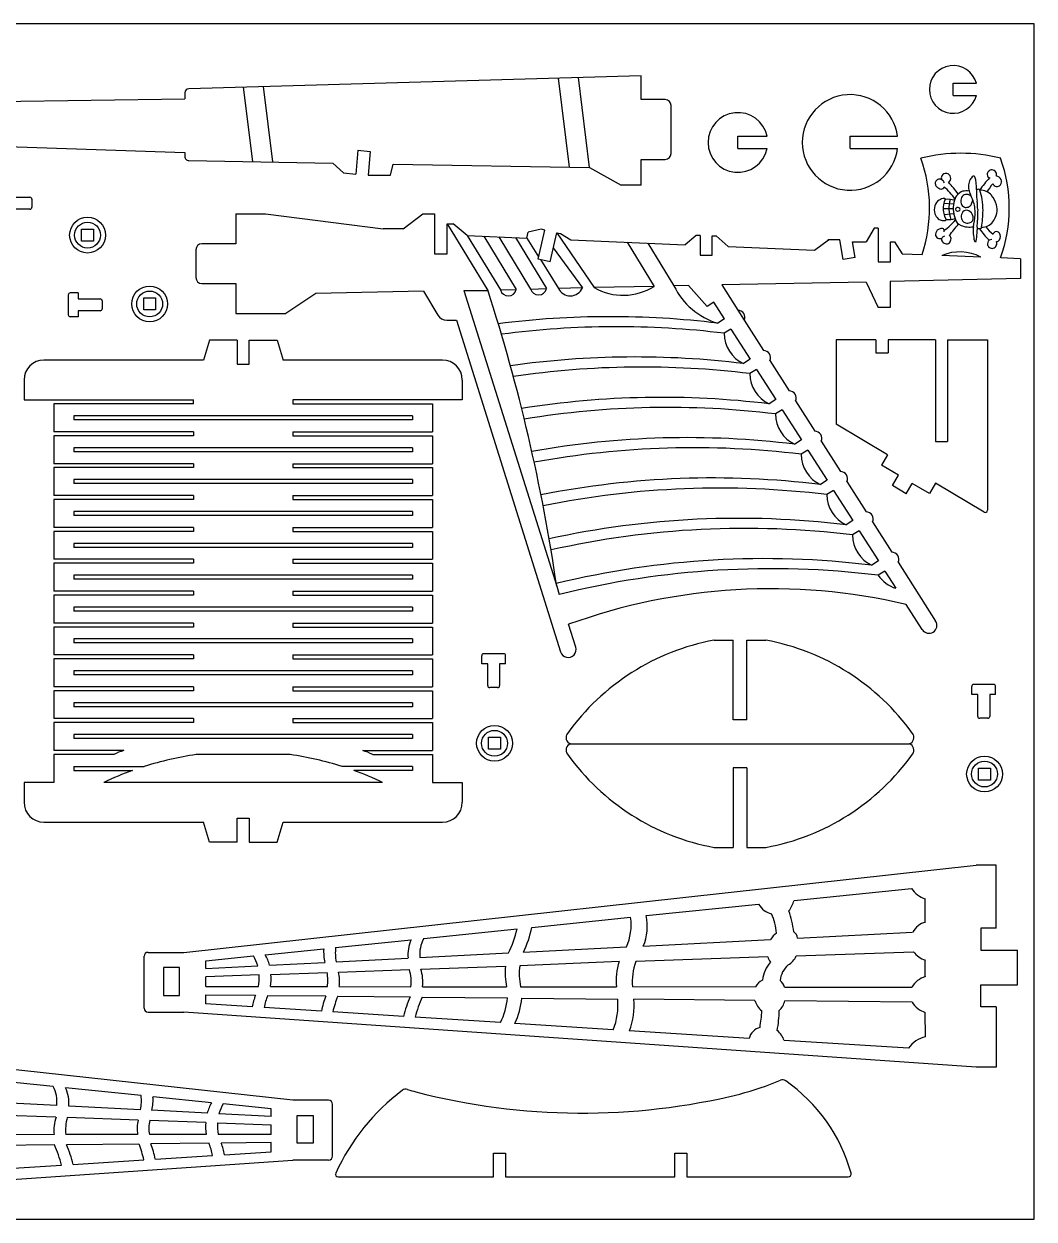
# Model space of a CAD drawing. Header units: centimetres. Extents: x 9372 to 20276, y 190 to 2379.
# Drawn here: x 9531.58 to 9556.93, y 190.25 to 220.25 of the extents above; entities that cross this region are included whole.
import ezdxf

# ---------------------------------------------------------------- set-up
doc = ezdxf.new("R2010")
doc.units = ezdxf.units.CM

msp = doc.modelspace()

# ---------------------------------------------------------------- linework, layer by layer
for p, q in [((9556.933, 220.248), (9516.933, 220.248)), ((9556.933, 190.248), (9556.933, 220.248)), ((9547.072, 218.948), (9535.717, 218.621)), ((9547.072, 218.348), (9547.072, 218.948)), ((9554.904, 218.449), (9554.904, 218.759)), ((9554.904, 218.759), (9555.484, 218.759)), ((9535.617, 218.519), (9535.617, 218.369)), ((9554.904, 218.449), (9555.484, 218.449)), ((9527.077, 218.245), (9535.617, 218.369)), ((9547.672, 218.348), (9547.072, 218.348)), ((9547.822, 216.998), (9547.822, 218.198)), ((9527.099, 217.309), (9535.617, 217.021)), ((9549.498, 217.118), (9549.498, 217.428)), ((9549.498, 217.428), (9550.232, 217.428)), ((9552.315, 217.118), (9552.315, 217.428)), ((9552.315, 217.428), (9553.505, 217.428)), ((9535.617, 217.021), (9535.617, 216.921)), ((9539.962, 217.078), (9539.907, 216.48)), ((9539.962, 217.078), (9540.271, 217.049)), ((9540.271, 217.049), (9540.216, 216.452)), ((9549.498, 217.118), (9550.232, 217.118)), ((9552.315, 217.118), (9553.505, 217.118)), ((9535.717, 216.819), (9539.335, 216.757)), ((9539.599, 216.509), (9539.335, 216.757)), ((9540.78, 216.452), (9540.847, 216.728)), ((9540.847, 216.728), (9545.772, 216.648)), ((9545.772, 216.648), (9546.572, 216.198)), ((9547.072, 216.198), (9547.072, 216.848)), ((9547.072, 216.848), (9547.672, 216.848)), ((9539.599, 216.509), (9539.907, 216.48)), ((9540.216, 216.452), (9540.78, 216.452)), ((9547.072, 216.198), (9546.572, 216.198)), ((9531.177, 215.898), (9531.727, 215.898)), ((9531.777, 215.848), (9531.777, 215.648)), ((9531.727, 215.598), (9531.177, 215.598)), ((9536.893, 215.48), (9537.643, 215.48)), ((9536.893, 215.48), (9536.893, 214.73)), ((9537.643, 215.48), (9540.593, 215.105)), ((9541.093, 215.105), (9541.593, 215.48)), ((9541.593, 215.48), (9541.883, 215.48)), ((9541.883, 215.48), (9541.883, 214.48)), ((9541.093, 215.105), (9540.593, 215.105)), ((9542.203, 214.48), (9542.203, 215.23)), ((9542.203, 215.23), (9542.353, 215.23)), ((9542.703, 214.934), (9542.353, 215.23)), ((9552.922, 215.125), (9552.722, 214.775)), ((9553.022, 215.125), (9552.922, 215.125)), ((9553.022, 215.125), (9553.022, 214.275)), ((9533.025, 214.798), (9533.025, 215.098)), ((9533.025, 215.098), (9533.325, 215.098)), ((9533.325, 215.098), (9533.325, 214.798)), ((9542.703, 214.934), (9544.202, 214.872)), ((9544.202, 214.872), (9544.236, 215.018)), ((9544.562, 215.096), (9544.236, 215.018)), ((9544.483, 214.345), (9544.652, 215.075)), ((9544.652, 215.075), (9544.562, 215.096)), ((9544.783, 214.275), (9544.951, 215.006)), ((9544.951, 215.006), (9545.049, 214.984)), ((9545.049, 214.984), (9545.307, 214.825)), ((9545.301, 214.826), (9548.175, 214.706)), ((9548.45, 214.94), (9548.175, 214.706)), ((9548.55, 214.94), (9548.45, 214.94)), ((9548.55, 214.94), (9548.55, 214.44)), ((9548.85, 214.44), (9548.85, 214.928)), ((9548.85, 214.928), (9548.95, 214.928)), ((9548.95, 214.928), (9549.25, 214.661)), ((9551.422, 214.571), (9551.772, 214.829)), ((9552.058, 214.829), (9551.758, 214.829)), ((9552.143, 214.336), (9552.058, 214.829)), ((9533.325, 214.798), (9533.025, 214.798)), ((9535.893, 214.58), (9535.893, 213.88)), ((9536.893, 214.73), (9536.043, 214.73)), ((9549.25, 214.661), (9551.422, 214.571)), ((9552.438, 214.387), (9552.372, 214.775)), ((9552.372, 214.775), (9552.722, 214.775)), ((9553.332, 214.275), (9553.332, 214.775)), ((9553.332, 214.775), (9553.432, 214.775)), ((9553.432, 214.775), (9553.622, 214.479)), ((9541.883, 214.48), (9542.203, 214.48)), ((9544.783, 214.275), (9544.483, 214.345)), ((9548.55, 214.44), (9548.85, 214.44)), ((9552.438, 214.387), (9552.143, 214.336)), ((9553.022, 214.275), (9553.332, 214.275)), ((9553.622, 214.479), (9554.122, 214.458)), ((9555.594, 214.397), (9554.621, 214.437)), ((9556.593, 214.355), (9556.094, 214.376)), ((9556.593, 214.355), (9556.593, 213.855)), ((9536.043, 213.73), (9536.893, 213.73)), ((9536.893, 213.73), (9536.893, 212.98)), ((9544.294, 213.594), (9544.694, 213.603)), ((9545.594, 213.622), (9544.994, 213.609)), ((9547.393, 213.66), (9545.894, 213.628)), ((9547.393, 213.66), (9545.894, 213.628)), ((9548.26, 213.679), (9547.893, 213.671)), ((9548.725, 213.157), (9548.26, 213.679)), ((9552.722, 213.769), (9549.093, 213.696)), ((9549.093, 213.696), (9549.497, 213.062)), ((9552.722, 213.769), (9553.022, 213.132)), ((9556.593, 213.855), (9553.322, 213.786)), ((9553.322, 213.782), (9553.322, 213.132)), ((9532.691, 213.447), (9532.691, 212.947)), ((9532.941, 213.497), (9532.741, 213.497)), ((9532.941, 213.497), (9532.941, 213.347)), ((9532.941, 213.347), (9533.491, 213.347)), ((9534.583, 213.069), (9534.583, 213.369)), ((9534.583, 213.369), (9534.883, 213.369)), ((9534.883, 213.369), (9534.883, 213.069)), ((9538.903, 213.48), (9538.153, 212.98)), ((9541.603, 213.537), (9538.903, 213.48)), ((9541.603, 213.537), (9541.966, 212.939)), ((9542.62, 213.559), (9544.95, 206.132)), ((9542.62, 213.559), (9543.224, 213.559)), ((9543.536, 213.57), (9543.936, 213.579)), ((9533.491, 213.047), (9532.941, 213.047)), ((9532.941, 213.047), (9532.941, 212.897)), ((9533.541, 213.297), (9533.541, 213.097)), ((9534.883, 213.069), (9534.583, 213.069)), ((9548.894, 213.264), (9548.725, 213.157)), ((9549.162, 212.843), (9548.894, 213.264)), ((9549.497, 213.062), (9549.658, 212.809)), ((9553.322, 213.132), (9553.022, 213.132)), ((9532.941, 212.897), (9532.741, 212.897)), ((9536.893, 212.98), (9538.153, 212.98)), ((9542.193, 212.81), (9542.435, 212.81)), ((9542.435, 212.81), (9545.047, 204.486)), ((9549.162, 212.843), (9548.994, 212.735)), ((9549.658, 212.809), (9550.141, 212.05)), ((9549.323, 212.59), (9549.155, 212.482)), ((9549.323, 212.59), (9549.807, 211.83)), ((9536.231, 212.31), (9536.081, 211.81)), ((9536.931, 212.31), (9536.231, 212.31)), ((9536.931, 212.31), (9536.931, 211.71)), ((9537.231, 211.71), (9537.231, 212.31)), ((9537.231, 212.31), (9537.931, 212.31)), ((9537.931, 212.31), (9538.081, 211.81)), ((9552.962, 212.322), (9551.962, 212.322)), ((9551.962, 212.322), (9551.962, 210.203)), ((9552.962, 212.322), (9552.962, 211.993)), ((9554.455, 212.322), (9553.27, 212.322)), ((9553.27, 212.322), (9553.27, 211.993)), ((9554.455, 212.322), (9554.455, 209.766)), ((9554.762, 212.322), (9555.762, 212.322)), ((9554.762, 212.322), (9554.762, 209.766)), ((9555.762, 212.322), (9555.762, 208.041)), ((9536.081, 211.81), (9532.081, 211.81)), ((9542.081, 211.81), (9538.081, 211.81)), ((9549.807, 211.83), (9549.638, 211.723)), ((9552.962, 211.993), (9553.27, 211.993)), ((9536.931, 211.71), (9537.231, 211.71)), ((9549.968, 211.577), (9549.799, 211.47)), ((9549.968, 211.577), (9550.451, 210.818)), ((9550.302, 211.797), (9550.785, 211.038)), ((9531.581, 211.31), (9531.581, 210.81)), ((9542.581, 211.31), (9542.581, 210.81)), ((9531.581, 210.81), (9535.831, 210.81)), ((9535.831, 210.71), (9532.331, 210.71)), ((9532.331, 210.71), (9532.331, 210.01)), ((9535.831, 210.71), (9535.831, 210.81)), ((9541.831, 210.81), (9538.331, 210.81)), ((9538.331, 210.81), (9538.331, 210.71)), ((9538.331, 210.71), (9541.831, 210.71)), ((9542.581, 210.81), (9541.831, 210.81)), ((9541.831, 210.71), (9541.831, 210.01)), ((9550.451, 210.818), (9550.282, 210.711)), ((9550.946, 210.785), (9551.429, 210.025)), ((9541.331, 210.41), (9532.831, 210.41)), ((9532.831, 210.41), (9532.831, 210.31)), ((9541.331, 210.31), (9532.831, 210.31)), ((9541.331, 210.41), (9541.331, 210.31)), ((9550.612, 210.565), (9550.443, 210.457)), ((9550.612, 210.565), (9551.095, 209.806)), ((9535.831, 210.01), (9532.331, 210.01)), ((9535.831, 210.01), (9535.831, 209.91)), ((9538.331, 210.01), (9541.831, 210.01)), ((9538.331, 210.01), (9538.331, 209.91)), ((9553.255, 209.433), (9551.962, 210.203)), ((9535.831, 209.91), (9532.331, 209.91)), ((9532.331, 209.91), (9532.331, 209.21)), ((9538.331, 209.91), (9541.831, 209.91)), ((9541.831, 209.91), (9541.831, 209.21)), ((9551.095, 209.806), (9550.926, 209.698)), ((9551.59, 209.772), (9552.074, 209.013)), ((9554.455, 209.766), (9554.762, 209.766)), ((9541.331, 209.61), (9532.831, 209.61)), ((9532.831, 209.61), (9532.831, 209.51)), ((9541.331, 209.51), (9532.831, 209.51)), ((9541.331, 209.61), (9541.331, 209.51)), ((9551.256, 209.552), (9551.087, 209.445)), ((9551.256, 209.552), (9551.739, 208.793)), ((9553.255, 209.433), (9553.102, 209.175)), ((9535.831, 209.21), (9532.331, 209.21)), ((9535.831, 209.11), (9532.331, 209.11)), ((9532.331, 209.11), (9532.331, 208.41)), ((9535.831, 209.21), (9535.831, 209.11)), ((9538.331, 209.21), (9541.831, 209.21)), ((9538.331, 209.21), (9538.331, 209.11)), ((9538.331, 209.11), (9541.831, 209.11)), ((9541.831, 209.11), (9541.831, 208.41)), ((9553.531, 208.92), (9553.102, 209.175)), ((9541.331, 208.81), (9532.831, 208.81)), ((9532.831, 208.81), (9532.831, 208.71)), ((9541.331, 208.81), (9541.331, 208.71)), ((9553.378, 208.662), (9553.531, 208.92)), ((9541.331, 208.71), (9532.831, 208.71)), ((9551.739, 208.793), (9551.571, 208.686)), ((9551.9, 208.54), (9551.732, 208.433)), ((9551.9, 208.54), (9552.384, 207.781)), ((9552.235, 208.76), (9552.718, 208)), ((9553.722, 208.457), (9553.378, 208.662)), ((9553.722, 208.457), (9553.875, 208.715)), ((9554.305, 208.459), (9553.875, 208.715)), ((9554.458, 208.717), (9554.305, 208.459)), ((9555.676, 207.992), (9554.458, 208.717)), ((9535.831, 208.41), (9532.331, 208.41)), ((9535.831, 208.31), (9532.331, 208.31)), ((9532.331, 208.31), (9532.331, 207.61)), ((9535.831, 208.41), (9535.831, 208.31)), ((9538.331, 208.41), (9541.831, 208.41)), ((9538.331, 208.41), (9538.331, 208.31)), ((9538.331, 208.31), (9541.831, 208.31)), ((9541.831, 208.31), (9541.831, 207.61)), ((9541.331, 208.01), (9532.831, 208.01)), ((9532.831, 208.01), (9532.831, 207.91)), ((9541.331, 207.91), (9532.831, 207.91)), ((9541.331, 208.01), (9541.331, 207.91)), ((9535.831, 207.61), (9532.331, 207.61)), ((9535.831, 207.61), (9535.831, 207.51)), ((9538.331, 207.61), (9541.831, 207.61)), ((9538.331, 207.61), (9538.331, 207.51)), ((9552.384, 207.781), (9552.215, 207.673)), ((9552.879, 207.747), (9553.362, 206.988)), ((9535.831, 207.51), (9532.331, 207.51)), ((9532.331, 207.51), (9532.331, 206.81)), ((9538.331, 207.51), (9541.831, 207.51)), ((9541.831, 207.51), (9541.831, 206.81)), ((9552.545, 207.528), (9552.376, 207.42)), ((9552.545, 207.528), (9553.028, 206.768)), ((9541.331, 207.21), (9532.831, 207.21)), ((9532.831, 207.21), (9532.831, 207.11)), ((9541.331, 207.11), (9532.831, 207.11)), ((9541.331, 207.21), (9541.331, 207.11)), ((9535.831, 206.81), (9532.331, 206.81)), ((9535.831, 206.71), (9532.331, 206.71)), ((9532.331, 206.71), (9532.331, 206.01)), ((9535.831, 206.81), (9535.831, 206.71)), ((9538.331, 206.81), (9541.831, 206.81)), ((9538.331, 206.81), (9538.331, 206.71)), ((9538.331, 206.71), (9541.831, 206.71)), ((9541.831, 206.71), (9541.831, 206.01)), ((9553.028, 206.768), (9552.859, 206.661)), ((9553.523, 206.735), (9554.462, 205.26)), ((9541.331, 206.41), (9532.831, 206.41)), ((9532.831, 206.41), (9532.831, 206.31)), ((9541.331, 206.41), (9541.331, 206.31)), ((9553.189, 206.515), (9553.02, 206.408)), ((9553.189, 206.515), (9553.465, 206.082)), ((9541.331, 206.31), (9532.831, 206.31)), ((9544.95, 206.132), (9545.014, 205.927)), ((9535.831, 206.01), (9532.331, 206.01)), ((9535.831, 205.91), (9532.331, 205.91)), ((9532.331, 205.91), (9532.331, 205.21)), ((9535.831, 206.01), (9535.831, 205.91)), ((9538.331, 206.01), (9541.831, 206.01)), ((9538.331, 206.01), (9538.331, 205.91)), ((9538.331, 205.91), (9541.831, 205.91)), ((9541.831, 205.91), (9541.831, 205.21)), ((9541.331, 205.61), (9532.831, 205.61)), ((9532.831, 205.61), (9532.831, 205.51)), ((9541.331, 205.51), (9532.831, 205.51)), ((9541.331, 205.61), (9541.331, 205.51)), ((9554.125, 205.045), (9553.722, 205.678)), ((9535.831, 205.21), (9532.331, 205.21)), ((9535.831, 205.21), (9535.831, 205.11)), ((9538.331, 205.21), (9541.831, 205.21)), ((9538.331, 205.21), (9538.331, 205.11)), ((9535.831, 205.11), (9532.331, 205.11)), ((9532.331, 205.11), (9532.331, 204.41)), ((9538.331, 205.11), (9541.831, 205.11)), ((9541.831, 205.11), (9541.831, 204.41)), ((9545.428, 204.605), (9545.249, 205.178)), ((9541.331, 204.81), (9532.831, 204.81)), ((9532.831, 204.81), (9532.831, 204.71)), ((9541.331, 204.71), (9532.831, 204.71)), ((9541.331, 204.81), (9541.331, 204.71)), ((9548.901, 204.778), (9549.376, 204.778)), ((9549.376, 202.778), (9549.376, 204.778)), ((9549.726, 202.778), (9549.726, 204.778)), ((9549.726, 204.778), (9550.201, 204.778)), ((9535.831, 204.41), (9532.331, 204.41)), ((9535.831, 204.31), (9532.331, 204.31)), ((9532.331, 204.31), (9532.331, 203.61)), ((9535.831, 204.41), (9535.831, 204.31)), ((9538.331, 204.41), (9541.831, 204.41)), ((9538.331, 204.41), (9538.331, 204.31)), ((9538.331, 204.31), (9541.831, 204.31)), ((9541.831, 204.31), (9541.831, 203.61)), ((9543.068, 204.189), (9543.068, 204.389)), ((9543.618, 204.439), (9543.118, 204.439)), ((9543.668, 204.189), (9543.668, 204.389)), ((9541.331, 204.01), (9532.831, 204.01)), ((9532.831, 204.01), (9532.831, 203.91)), ((9541.331, 204.01), (9541.331, 203.91)), ((9543.218, 204.189), (9543.068, 204.189)), ((9543.218, 203.639), (9543.218, 204.189)), ((9543.668, 204.189), (9543.518, 204.189)), ((9543.518, 204.189), (9543.518, 203.639)), ((9541.331, 203.91), (9532.831, 203.91)), ((9535.831, 203.61), (9532.331, 203.61)), ((9535.831, 203.51), (9532.331, 203.51)), ((9532.331, 203.51), (9532.331, 202.81)), ((9535.831, 203.61), (9535.831, 203.51)), ((9538.331, 203.61), (9541.831, 203.61)), ((9538.331, 203.61), (9538.331, 203.51)), ((9538.331, 203.51), (9541.831, 203.51)), ((9541.831, 203.51), (9541.831, 202.81)), ((9543.468, 203.589), (9543.268, 203.589)), ((9555.368, 203.418), (9555.368, 203.618)), ((9555.518, 203.418), (9555.368, 203.418)), ((9555.918, 203.668), (9555.418, 203.668)), ((9555.518, 202.868), (9555.518, 203.418)), ((9555.968, 203.418), (9555.818, 203.418)), ((9555.818, 203.418), (9555.818, 202.868)), ((9555.968, 203.418), (9555.968, 203.618)), ((9541.331, 203.21), (9532.831, 203.21)), ((9532.831, 203.21), (9532.831, 203.11)), ((9541.331, 203.11), (9532.831, 203.11)), ((9541.331, 203.21), (9541.331, 203.11)), ((9535.831, 202.81), (9532.331, 202.81)), ((9535.831, 202.81), (9535.831, 202.71)), ((9538.331, 202.81), (9541.831, 202.81)), ((9538.331, 202.81), (9538.331, 202.71)), ((9555.768, 202.818), (9555.568, 202.818)), ((9535.831, 202.71), (9532.331, 202.71)), ((9532.331, 202.71), (9532.331, 202.01)), ((9538.331, 202.71), (9541.831, 202.71)), ((9541.831, 202.71), (9541.831, 202.01)), ((9549.726, 202.778), (9549.376, 202.778)), ((9541.331, 202.41), (9532.831, 202.41)), ((9532.831, 202.41), (9532.831, 202.31)), ((9541.331, 202.31), (9532.831, 202.31)), ((9541.331, 202.41), (9541.331, 202.31)), ((9543.24, 202.041), (9543.24, 202.341)), ((9543.24, 202.341), (9543.54, 202.341)), ((9543.54, 202.341), (9543.54, 202.041)), ((9534.081, 202.01), (9532.331, 202.01)), ((9533.831, 201.91), (9532.331, 201.91)), ((9532.331, 201.91), (9532.331, 201.21)), ((9538.262, 201.91), (9535.9, 201.91)), ((9540.081, 202.01), (9541.831, 202.01)), ((9540.331, 201.91), (9541.831, 201.91)), ((9541.831, 201.91), (9541.831, 201.21)), ((9543.54, 202.041), (9543.24, 202.041)), ((9545.301, 202.178), (9553.801, 202.178)), ((9532.831, 201.61), (9532.831, 201.51)), ((9532.831, 201.61), (9534.598, 201.61)), ((9541.331, 201.61), (9539.564, 201.61)), ((9541.331, 201.61), (9541.331, 201.51)), ((9532.831, 201.51), (9534.303, 201.51)), ((9541.331, 201.51), (9539.859, 201.51)), ((9549.726, 201.578), (9549.376, 201.578)), ((9549.376, 201.578), (9549.376, 199.578)), ((9549.726, 201.578), (9549.726, 199.578)), ((9555.54, 201.27), (9555.54, 201.57)), ((9555.54, 201.57), (9555.84, 201.57)), ((9555.84, 201.57), (9555.84, 201.27)), ((9532.331, 201.21), (9531.581, 201.21)), ((9531.581, 201.21), (9531.581, 200.71)), ((9540.581, 201.21), (9533.581, 201.21)), ((9541.831, 201.21), (9542.581, 201.21)), ((9542.581, 201.21), (9542.581, 200.71)), ((9555.84, 201.27), (9555.54, 201.27)), ((9532.081, 200.21), (9536.081, 200.21)), ((9536.231, 199.71), (9536.081, 200.21)), ((9536.931, 199.71), (9536.931, 200.31)), ((9536.931, 200.31), (9537.231, 200.31)), ((9537.231, 200.31), (9537.231, 199.71)), ((9537.931, 199.71), (9538.081, 200.21)), ((9538.081, 200.21), (9542.081, 200.21)), ((9536.931, 199.71), (9536.231, 199.71)), ((9537.231, 199.71), (9537.931, 199.71)), ((9548.901, 199.578), (9549.376, 199.578)), ((9549.726, 199.578), (9550.201, 199.578)), ((9535.594, 196.944), (9555.478, 199.13)), ((9555.978, 199.13), (9555.478, 199.13)), ((9555.978, 197.553), (9555.978, 199.13)), ((9550.907, 198.246), (9553.857, 198.549)), ((9547.199, 197.865), (9550.018, 198.155)), ((9554.203, 197.704), (9554.203, 198.285)), ((9544.325, 197.57), (9546.805, 197.825)), ((9541.612, 197.292), (9543.955, 197.532)), ((9550.996, 197.3), (9553.885, 197.451)), ((9555.978, 197.553), (9555.594, 197.553)), ((9555.594, 197.553), (9555.594, 197)), ((9539.401, 197.065), (9541.295, 197.259)), ((9547.125, 197.103), (9550.319, 197.267)), ((9534.594, 195.544), (9534.594, 196.844)), ((9534.694, 196.944), (9535.594, 196.944)), ((9536.139, 196.73), (9537.338, 196.853)), ((9537.633, 196.883), (9539.103, 197.034)), ((9541.517, 196.814), (9543.742, 196.929)), ((9544.118, 196.948), (9546.699, 197.081)), ((9550.249, 196.83), (9546.937, 196.712)), ((9550.96, 196.855), (9553.907, 196.96)), ((9555.594, 197), (9556.513, 197)), ((9556.513, 196.127), (9556.513, 197)), ((9535.084, 196.565), (9535.084, 195.865)), ((9535.484, 196.565), (9535.084, 196.565)), ((9535.484, 195.865), (9535.484, 196.565)), ((9536.139, 196.538), (9536.139, 196.73)), ((9536.139, 196.538), (9537.448, 196.605)), ((9537.743, 196.62), (9539.131, 196.692)), ((9539.417, 196.706), (9541.217, 196.798)), ((9539.472, 196.448), (9541.253, 196.511)), ((9541.537, 196.521), (9543.661, 196.596)), ((9546.521, 196.712), (9544.021, 196.609)), ((9554.203, 196.334), (9554.203, 196.747)), ((9537.481, 196.377), (9536.139, 196.329)), ((9536.139, 196.086), (9536.139, 196.329)), ((9537.777, 196.388), (9539.186, 196.437)), ((9536.139, 196.086), (9537.465, 196.085)), ((9537.768, 196.085), (9539.193, 196.083)), ((9539.489, 196.083), (9541.289, 196.082)), ((9541.585, 196.082), (9543.693, 196.08)), ((9544.044, 196.079), (9546.447, 196.077)), ((9549.938, 196.074), (9546.85, 196.077)), ((9550.671, 196.073), (9553.865, 196.073)), ((9555.594, 195.574), (9555.594, 196.127)), ((9555.594, 196.127), (9556.513, 196.127)), ((9535.084, 195.865), (9535.484, 195.865)), ((9536.139, 195.881), (9537.391, 195.867)), ((9536.139, 195.652), (9536.139, 195.881)), ((9537.309, 195.578), (9536.139, 195.652)), ((9537.697, 195.864), (9539.154, 195.849)), ((9539.454, 195.845), (9541.273, 195.826)), ((9541.574, 195.823), (9543.716, 195.799)), ((9544.074, 195.796), (9546.481, 195.77)), ((9549.926, 195.733), (9546.885, 195.765)), ((9553.869, 195.692), (9550.675, 195.725)), ((9538.325, 193.231), (9518.441, 195.417)), ((9534.694, 195.444), (9535.594, 195.444)), ((9555.478, 194.063), (9535.594, 195.444)), ((9539.044, 195.467), (9537.608, 195.558)), ((9541.108, 195.335), (9539.331, 195.448)), ((9543.543, 195.18), (9541.401, 195.317)), ((9554.205, 194.825), (9554.203, 195.436)), ((9555.978, 195.574), (9555.594, 195.574)), ((9555.978, 195.574), (9555.978, 194.063)), ((9546.367, 195.001), (9543.899, 195.158)), ((9549.778, 194.784), (9546.773, 194.975)), ((9553.778, 194.539), (9550.661, 194.728)), ((9532.307, 193.579), (9529.964, 193.819)), ((9555.978, 194.063), (9555.478, 194.063)), ((9534.518, 193.352), (9532.624, 193.546)), ((9532.402, 193.101), (9530.177, 193.216)), ((9536.287, 193.17), (9534.817, 193.321)), ((9539.225, 193.231), (9538.325, 193.231)), ((9534.503, 192.993), (9532.702, 193.085)), ((9536.177, 192.907), (9534.788, 192.979)), ((9537.78, 193.017), (9536.581, 193.14)), ((9537.78, 192.825), (9537.78, 193.017)), ((9539.325, 191.831), (9539.325, 193.131)), ((9532.382, 192.808), (9530.258, 192.883)), ((9534.447, 192.735), (9532.666, 192.798)), ((9536.142, 192.675), (9534.733, 192.724)), ((9536.439, 192.664), (9537.78, 192.617)), ((9537.78, 192.825), (9536.471, 192.892)), ((9537.78, 192.373), (9537.78, 192.617)), ((9538.436, 192.152), (9538.436, 192.852)), ((9538.436, 192.852), (9538.836, 192.852)), ((9538.836, 192.852), (9538.836, 192.152)), ((9532.335, 192.369), (9530.226, 192.367)), ((9534.43, 192.37), (9532.63, 192.369)), ((9536.152, 192.372), (9534.727, 192.37)), ((9537.78, 192.373), (9536.454, 192.372)), ((9532.346, 192.11), (9530.203, 192.086)), ((9534.465, 192.132), (9532.646, 192.113)), ((9536.223, 192.151), (9534.766, 192.136)), ((9537.78, 192.168), (9536.529, 192.154)), ((9537.78, 191.939), (9537.78, 192.168)), ((9538.836, 192.152), (9538.436, 192.152)), ((9518.441, 190.35), (9538.325, 191.731)), ((9532.812, 191.622), (9534.588, 191.735)), ((9534.876, 191.754), (9536.311, 191.845)), ((9536.61, 191.865), (9537.78, 191.939)), ((9539.225, 191.731), (9538.325, 191.731)), ((9543.364, 191.307), (9543.364, 191.907)), ((9543.364, 191.907), (9543.664, 191.907)), ((9543.664, 191.907), (9543.664, 191.307)), ((9547.914, 191.307), (9547.914, 191.907)), ((9547.914, 191.907), (9548.214, 191.907)), ((9548.214, 191.907), (9548.214, 191.307)), ((9530.376, 191.467), (9532.518, 191.604)), ((9539.464, 191.307), (9543.364, 191.307)), ((9543.664, 191.307), (9547.914, 191.307)), ((9548.214, 191.307), (9552.264, 191.307)), ((9516.933, 190.248), (9556.933, 190.248))]:
    msp.add_line(p, q)
at = {"color": 1}
for p, q in [((9545.27, 216.656), (9544.997, 218.888)), ((9545.772, 216.648), (9545.496, 218.902)), ((9537.321, 216.792), (9537.092, 218.661)), ((9537.822, 216.783), (9537.59, 218.675)), ((9554.912, 215.72), (9554.666, 215.739)), ((9554.903, 215.603), (9554.65, 215.603)), ((9554.916, 215.483), (9554.672, 215.458)), ((9542.203, 215.23), (9543.224, 213.559)), ((9542.703, 214.934), (9543.536, 213.57)), ((9543.119, 214.917), (9543.936, 213.579)), ((9543.496, 214.901), (9544.294, 213.594)), ((9543.912, 214.884), (9544.694, 213.603)), ((9544.202, 214.872), (9544.496, 214.402)), ((9544.951, 215.006), (9545.894, 213.628)), ((9544.864, 214.627), (9545.594, 213.622)), ((9546.718, 214.767), (9547.393, 213.66)), ((9547.237, 214.745), (9547.893, 213.671)), ((9544.541, 214.331), (9544.994, 213.609))]:
    msp.add_line(p, q, dxfattribs=at)
for centre in [(9533.175, 214.948), (9534.733, 213.219), (9543.39, 202.191), (9555.69, 201.42)]:
    msp.add_circle(centre, 0.45)
for centre in [(9533.175, 214.948), (9534.733, 213.219), (9543.39, 202.191), (9555.69, 201.42)]:
    msp.add_circle(centre, 0.325, dxfattribs=at)
for centre, radius, start, end in [((9554.904, 218.604), 0.6, 14.9712, 345.0288), ((9535.72, 218.519), 0.103, 91.646, 180), ((9552.315, 217.273), 1.2, 7.4194, 352.5806), ((9547.672, 218.198), 0.15, 0, 90), ((9549.499, 217.273), 0.75, 11.9271, 348.0729), ((9535.717, 216.919), 0.1, 179.0255, 270), ((9547.672, 216.998), 0.15, 270, 0), ((9555.094, 212.933), 4.068, 75.7703, 104.2297), ((9550.58, 215.626), 3.729, 341.7513, 19.5831), ((9552.58, 215.626), 3.729, 340.4169, 19.5831), ((9531.727, 215.848), 0.05, 360, 90), ((9531.727, 215.648), 0.05, 270, 0), ((9536.043, 214.58), 0.15, 90, 180), ((9555.064, 213.364), 1.161, 62.8239, 112.4042), ((9536.043, 213.88), 0.15, 180, 270), ((9544.493, 213.653), 0.207, 196.3234, 346.1054), ((9545.291, 213.75), 0.329, 205.3617, 337.0671), ((9546.617, 214.902), 1.465, 240.4201, 302.0087), ((9549.522, 214.472), 1.815, 206.1865, 253.0662), ((9532.741, 213.447), 0.05, 90, 180), ((9533.491, 213.297), 0.05, 360, 90), ((9499.904, 199.578), 45.52, 8.2787, 17.9041), ((9543.735, 213.628), 0.207, 196.3234, 346.1054), ((9533.491, 213.097), 0.05, 270, 0), ((9549.497, 212.885), 0.178, 334.9464, 90), ((9532.741, 212.947), 0.05, 180, 270), ((9542.193, 213.076), 0.266, 211.1734, 270), ((9549.993, 212.482), 0.838, 180, 244.9464), ((9532.081, 211.31), 0.5, 90, 180), ((9542.081, 211.31), 0.5, 0, 90), ((9550.141, 211.872), 0.178, 334.9464, 90), ((9550.637, 211.47), 0.838, 180, 244.9464), ((9550.785, 210.86), 0.178, 334.9464, 90), ((9551.281, 210.457), 0.838, 180, 244.9464), ((9551.429, 209.847), 0.178, 334.9464, 90), ((9551.926, 209.445), 0.838, 180, 244.9464), ((9552.074, 208.835), 0.178, 334.9464, 90), ((9552.57, 208.433), 0.838, 180, 244.9464), ((9552.718, 207.823), 0.178, 334.9464, 90), ((9555.705, 208.041), 0.0569, 239.2373, 0), ((9553.214, 207.42), 0.838, 180, 244.9464), ((9553.362, 206.81), 0.178, 334.9464, 90), ((9553.711, 206.883), 0.838, 214.5245, 252.9442), ((9550.326, 191.18), 14.89, 76.8158, 109.9356), ((9554.293, 205.152), 0.2, 212.4732, 32.4732), ((9545.238, 204.546), 0.2, 197.4175, 17.4175), ((9549.959, 199.047), 5.828, 100.464, 144.4131), ((9549.142, 199.047), 5.828, 35.5869, 79.536), ((9543.118, 204.389), 0.05, 90, 180), ((9543.618, 204.389), 0.05, 0, 90), ((9543.268, 203.639), 0.05, 180, 270), ((9543.468, 203.639), 0.05, 270, 360), ((9555.418, 203.618), 0.05, 90, 180), ((9555.918, 203.618), 0.05, 0, 90), ((9555.568, 202.868), 0.05, 180, 270), ((9555.768, 202.868), 0.05, 270, 360), ((9545.349, 202.336), 0.165, 141.553, 252.8887), ((9553.752, 202.336), 0.165, 287.1113, 38.447), ((9534.587, 200.383), 1.704, 107.2694, 116.3335), ((9537.081, 193.806), 8.189, 98.291, 107.6519), ((9537.081, 193.806), 8.189, 72.3481, 81.709), ((9539.575, 200.383), 1.704, 63.6665, 72.7306), ((9545.349, 202.02), 0.165, 107.1113, 218.447), ((9549.959, 205.309), 5.828, 215.5869, 259.536), ((9549.142, 205.309), 5.828, 280.464, 324.4131), ((9553.752, 202.02), 0.165, 321.553, 72.8887), ((9537.081, 193.806), 8.189, 109.8296, 115.3013), ((9537.081, 193.806), 8.189, 64.6987, 70.1704), ((9532.081, 200.71), 0.5, 180, 270), ((9542.081, 200.71), 0.5, 270, 0), ((9554.428, 198.939), 0.692, 214.3214, 251.0043), ((9550.466, 198.41), 0.516, 209.654, 256.4932), ((9550.167, 198.449), 0.768, 322.8208, 344.6584), ((9545.491, 197.633), 1.328, 335.3781, 8.3285), ((9545.911, 197.606), 1.314, 337.4245, 11.3931), ((9549.13, 197.348), 1.338, 3.4635, 24.7456), ((9548.075, 197.088), 2.849, 7.4695, 18.3536), ((9554.342, 197.203), 0.519, 105.4734, 151.4985), ((9541.171, 198.177), 2.858, 334.098, 346.9599), ((9541.527, 198.154), 2.858, 335.0221, 348.2212), ((9550.764, 197.01), 0.514, 125.4283, 150.2743), ((9550.789, 197.282), 0.208, 5.0466, 57.9672), ((9542.115, 196.885), 0.901, 155.4248, 185.5002), ((9542.327, 196.901), 0.815, 151.3505, 186.1855), ((9534.694, 196.844), 0.1, 90, 180), ((9536.35, 196.265), 1.15, 17.1756, 30.7585), ((9536.634, 196.313), 1.15, 15.4827, 29.7515), ((9540.191, 196.952), 1.091, 175.6902, 193.8316), ((9540.484, 196.933), 1.091, 173.052, 192.0247), ((9550.655, 196.952), 0.423, 196.6526, 216.6215), ((9550.568, 197.003), 0.42, 296.9628, 339.3106), ((9554.398, 197.329), 0.614, 216.9284, 251.4856), ((9540.257, 196.211), 1.04, 352.8422, 16.7494), ((9540.551, 196.192), 1.04, 353.9038, 18.452), ((9545.323, 196.439), 1.669, 174.6, 192.4425), ((9545.679, 196.416), 1.669, 173.3476, 191.6271), ((9547.883, 196.231), 1.444, 160.5529, 186.1329), ((9548.289, 196.205), 1.444, 159.4195, 185.0766), ((9550.971, 196.14), 0.862, 139.546, 172.717), ((9551.178, 196.164), 0.627, 132.1151, 173.3318), ((9536.321, 196.292), 1.163, 349.7334, 4.1868), ((9536.62, 196.272), 1.163, 350.7101, 5.6858), ((9538.273, 196.242), 0.934, 350.1957, 12.0639), ((9538.566, 196.223), 0.934, 351.3853, 13.9244), ((9550.308, 195.876), 0.42, 117.3105, 151.8357), ((9550.355, 195.974), 0.331, 17.5446, 52.6801), ((9554.38, 195.755), 0.606, 106.9306, 148.5322), ((9538.678, 195.349), 1.388, 158.0761, 170.5581), ((9538.978, 195.329), 1.388, 157.3395, 170.5266), ((9541.417, 194.988), 2.421, 159.1898, 168.6073), ((9542.619, 194.647), 3.385, 159.2634, 166.3034), ((9543.669, 194.745), 2.628, 155.7212, 167.0232), ((9543.962, 194.726), 2.628, 155.334, 167.0068), ((9541.764, 196.012), 1.964, 334.9495, 353.7867), ((9542.119, 195.989), 1.964, 334.9778, 354.3641), ((9544.889, 195.614), 1.6, 337.4828, 5.6054), ((9545.295, 195.587), 1.6, 337.5218, 6.416), ((9550.38, 195.854), 0.47, 194.9961, 233.3251), ((9550.212, 195.83), 0.474, 313.0179, 347.1566), ((9554.396, 196.036), 0.63, 213.1398, 252.1342), ((9534.694, 195.544), 0.1, 180, 270), ((9546.056, 195.711), 4.05, 350.7352, 356.6895), ((9547.551, 195.53), 2.985, 349.3947, 359.1088), ((9550.15, 194.687), 0.385, 104.6466, 165.3684), ((9550.146, 194.558), 0.542, 18.3176, 51.2841), ((9554.377, 194.106), 0.739, 103.4105, 144.136), ((9531.592, 193.188), 0.815, 353.8145, 28.6495), ((9531.805, 193.172), 0.901, 354.4998, 24.5752), ((9541.163, 193.365), 0.146, 72.1939, 126.6312), ((9544.879, 205.059), 12.124, 252.3713, 253.4066), ((9547.084, 202.303), 9.251, 285.4257, 292.1148), ((9550.62, 193.604), 0.139, 55.5611, 112.3471), ((9548.29, 190.273), 4.204, 15.6121, 55.0497), ((9533.435, 193.22), 1.091, 347.9753, 6.948), ((9533.729, 193.239), 1.091, 346.1684, 4.3098), ((9539.225, 193.131), 0.1, 0, 90), ((9544.345, 189.148), 5.429, 127.0269, 155.5048), ((9545.589, 209.567), 16.658, 255.4948, 283.7361), ((9537.285, 192.6), 1.15, 150.2485, 164.5173), ((9537.57, 192.552), 1.15, 149.2415, 162.8244), ((9533.369, 192.479), 1.04, 161.548, 186.0962), ((9533.662, 192.498), 1.04, 163.2506, 187.1578), ((9535.353, 192.51), 0.934, 166.0756, 188.6147), ((9535.647, 192.529), 0.934, 167.9361, 189.8043), ((9537.3, 192.559), 1.163, 174.3142, 189.2899), ((9537.599, 192.579), 1.163, 175.8132, 190.2666), ((9529.957, 191.013), 2.628, 12.9932, 24.666), ((9530.251, 191.032), 2.628, 12.9768, 24.2788), ((9531.3, 190.934), 3.385, 13.6966, 20.7366), ((9532.502, 191.275), 2.421, 11.3927, 20.8102), ((9534.942, 191.616), 1.388, 9.4734, 22.6605), ((9535.241, 191.636), 1.388, 9.4419, 21.9239), ((9539.225, 191.831), 0.1, 270, 0), ((9552.264, 191.384), 0.0768, 270, 14.9288), ((9539.464, 191.372), 0.065, 156.0325, 270.0012)]:
    msp.add_arc(centre, radius, start, end)
for centre, radius, start, end in [((9554.563, 216.244), 0.111, 136.7347, 181.0355), ((9554.561, 216.238), 0.114, 95.2852, 133.6402), ((9554.562, 216.253), 0.0992, 57.1555, 96.2987), ((9554.699, 216.386), 0.0973, 149.6958, 210.389), ((9554.722, 216.376), 0.122, 81.3669, 150.9479), ((9554.536, 216.201), 0.157, 22.1113, 59.4061), ((9554.714, 216.369), 0.129, 15.0517, 78.3956), ((9554.731, 216.372), 0.112, 297.3511, 15.9271), ((9555.638, 216.165), 0.354, 149.7959, 173.5208), ((9555.531, 216.246), 0.221, 125.6323, 154.0791), ((9555.418, 216.397), 0.0324, 22.6071, 118.9188), ((9554.318, 216.097), 1.172, 359.5994, 15.483), ((9557.153, 215.056), 1.882, 135.2059, 147.2847), ((9555.87, 216.465), 0.114, 135.1945, 179.888), ((9555.844, 216.466), 0.088, 181.0035, 252.8638), ((9555.881, 216.458), 0.127, 90, 136.7111), ((9555.873, 216.469), 0.116, 29.9026, 86.0265), ((9555.874, 216.462), 0.119, 341.2194, 32.7616), ((9555.978, 216.285), 0.139, 26.0225, 86.4838), ((9555.977, 216.287), 0.139, 324.7508, 25.1753), ((9554.563, 216.242), 0.111, 180, 224.7988), ((9554.626, 216.295), 0.192, 222.7111, 262.9951), ((9554.606, 216.173), 0.0698, 267.0439, 303.6289), ((9554.6, 216.176), 0.0752, 306.3156, 349.2008), ((9553.228, 214.587), 2.137, 36.4517, 47.4435), ((9553.314, 214.807), 2.074, 34.3758, 44.9349), ((9555.25, 215.747), 0.322, 110.9698, 166.532), ((9555.237, 215.423), 0.633, 84.0248, 99.25), ((9555.571, 216.159), 0.288, 170.8482, 194.8868), ((9556.308, 216.384), 1.059, 196.4007, 203.332), ((9555.95, 216.014), 0.466, 170.8625, 182.2302), ((9555.545, 215.926), 0.171, 90, 108.5665), ((9555.533, 216.06), 0.0392, 20.5384, 72.8957), ((9555.57, 215.669), 0.405, 43.1623, 90), ((9554.437, 215.67), 1.203, 8.1078, 19.5895), ((9557.993, 214.514), 2.712, 140.5267, 145.9335), ((9556.003, 216.277), 0.111, 200.2439, 321.2242), ((9554.681, 215.617), 0.249, 122.0392, 165.3649), ((9554.677, 215.625), 0.24, 88.9129, 122.3356), ((9555.159, 215.609), 0.51, 153.0247, 212.4395), ((9554.682, 215.842), 0.0228, 356.1931, 91.6587), ((9554.771, 215.287), 0.56, 72.76, 96.7524), ((9555.507, 215.614), 0.715, 161.2037, 202.3619), ((9555.573, 215.612), 0.67, 161.7067, 201.9509), ((9555.296, 215.795), 0.203, 170.6386, 202.6686), ((9555.241, 215.822), 0.146, 127.6463, 177.5932), ((9555.228, 215.776), 0.134, 206.2202, 249.9224), ((9555.246, 215.808), 0.161, 79.9747, 125.953), ((9555.23, 215.763), 0.208, 55.2048, 77.8653), ((9555.23, 215.788), 0.144, 289.1682, 338.4108), ((9501.529, 193.454), 58.326, 22.53375, 22.70179), ((9555.085, 215.879), 0.314, 332.6637, 349.9233), ((9554.692, 215.531), 0.762, 9.6903, 21.203), ((9556.876, 216.009), 1.391, 180.52, 188.8062), ((9554.098, 215.589), 1.419, 0, 8.3702), ((9553.664, 215.535), 1.987, 0.8734, 8.8351), ((9555.453, 215.585), 0.547, 13.0711, 41.2151), ((9555.566, 215.586), 0.438, 348.2637, 16.2669), ((9554.797, 215.584), 0.37, 165.0935, 196.3204), ((9554.703, 215.575), 0.277, 199.8455, 230.9897), ((9555.026, 215.594), 0.0627, 148.6116, 203.5438), ((9555.004, 215.59), 0.0404, 210.315, 285.2101), ((9555.008, 215.599), 0.045, 70.1735, 140.9167), ((9554.98, 215.687), 0.141, 284.0402, 307.5752), ((9554.998, 215.551), 0.0936, 41.2278, 74.8612), ((9555.044, 215.596), 0.0294, 316.5895, 34.0584), ((9555.28, 215.416), 0.18, 174.6842, 216.6708), ((9555.269, 215.416), 0.168, 124.2305, 174.402), ((9555.238, 215.433), 0.138, 64.5472, 117.8677), ((9555.227, 215.77), 0.128, 249.4098, 293.053), ((9555.191, 215.368), 0.218, 17.6617, 60.662), ((9555.233, 215.386), 0.173, 339.6113, 16.0491), ((9552.758, 215.706), 2.708, 348.2688, 354.714), ((9553.524, 215.443), 1.93, 0.397, 6.4191), ((9558.403, 215.424), 2.891, 176.7163, 181.938), ((9552.654, 215.619), 2.997, 350.8534, 358.9653), ((9555.419, 215.626), 0.591, 324.0231, 347.3884), ((9554.652, 215.499), 0.186, 228.6105, 262.1739), ((9554.616, 214.955), 0.158, 89.137, 121.4635), ((9554.618, 215.054), 0.0593, 13.5242, 89.5506), ((9554.665, 215.482), 0.172, 257.2371, 285.2721), ((9553.966, 216.132), 1.279, 303.6686, 321.098), ((9554.646, 215.399), 0.105, 307.8058, 322.8298), ((9554.744, 216.175), 0.84, 268.9722, 284.3086), ((9534.771, 231.317), 25.877, 320.7302, 321.5513), ((9555.189, 215.416), 0.243, 192.9007, 248.5391), ((9555.318, 215.747), 0.598, 248.6307, 278.804), ((9555.259, 215.402), 0.154, 217.2251, 253.4523), ((9555.259, 215.425), 0.177, 255.3614, 293.9573), ((9555.276, 215.383), 0.132, 294.8295, 334.3057), ((9556.573, 215.057), 1.168, 175.1477, 192.5715), ((9558.205, 215.001), 2.703, 176.8907, 178.343), ((9555.565, 215.365), 0.255, 256.257, 277.0415), ((9551.842, 215.383), 3.671, 356.3185, 359.1071), ((9556.773, 215.866), 1.426, 212.0035, 227.3921), ((9555.577, 215.143), 0.0364, 302.2063, 0), ((9555.623, 215.486), 0.343, 268.4172, 322.9512), ((9556.525, 215.751), 0.999, 216.4422, 231.5494), ((9554.611, 214.955), 0.156, 120.0448, 174.5611), ((9554.565, 214.968), 0.109, 178.8899, 245.7223), ((9554.564, 214.995), 0.133, 250.7825, 293.8506), ((9554.677, 214.838), 0.0695, 149.3839, 186.3315), ((9554.725, 214.852), 0.119, 190.5007, 243.6775), ((9554.715, 214.805), 0.119, 105.7232, 144.9938), ((9554.62, 215.053), 0.0578, 333.1465, 14.7135), ((9554.724, 214.848), 0.124, 298.2461, 351.1305), ((9554.74, 214.849), 0.109, 349.5942, 55.3174), ((9555.456, 214.806), 0.0229, 187.6314, 244.3568), ((9554.245, 215.039), 1.256, 348.7568, 357.9434), ((9553.854, 215.081), 1.649, 356.9472, 359.9211), ((9555.868, 214.729), 0.106, 124.6736, 196.762), ((9555.885, 214.701), 0.139, 95.7548, 123.922), ((9556.019, 214.924), 0.124, 122.9467, 159.1128), ((9555.99, 214.945), 0.0912, 35.2184, 114.9659), ((9555.99, 214.873), 0.0879, 268.3686, 327.2806), ((9555.929, 214.912), 0.161, 327.4574, 32.2559), ((9554.733, 214.844), 0.116, 238.4743, 295.4322), ((9555.459, 214.832), 0.0486, 254.1576, 282.678), ((9555.464, 214.797), 0.0139, 296.4146, 347.1479), ((9555.894, 214.745), 0.136, 200.3663, 242.7688), ((9555.877, 214.725), 0.11, 245.5161, 299.567), ((9555.861, 214.749), 0.139, 300.7716, 343.8555), ((9555.864, 214.737), 0.133, 348.3169, 21.2998), ((9546.298, 190.705), 22.195, 83.0251, 97.2816), ((9546.459, 190.452), 22.195, 83.0251, 97.496), ((9546.931, 189.478), 22.41, 83.0613, 98.0574), ((9547.104, 189.44), 22.195, 83.0251, 98.3962), ((9547.587, 188.68), 22.195, 83.0251, 99.1157), ((9547.748, 188.427), 22.195, 83.0251, 99.3641), ((9548.231, 187.668), 22.195, 83.0251, 100.1348), ((9548.392, 187.415), 22.195, 83.0251, 100.4004), ((9548.875, 186.656), 22.195, 83.0251, 101.2232), ((9549.037, 186.402), 22.195, 83.0251, 101.5063), ((9549.52, 185.643), 22.195, 83.0251, 102.3826), ((9549.681, 185.39), 22.195, 83.0251, 102.6838), ((9550.164, 184.631), 22.195, 83.0251, 103.6154), ((9550.325, 184.378), 22.195, 83.0251, 103.8457)]:
    msp.add_arc(centre, radius, start, end, dxfattribs=at)

doc.saveas('drawing.dxf')
